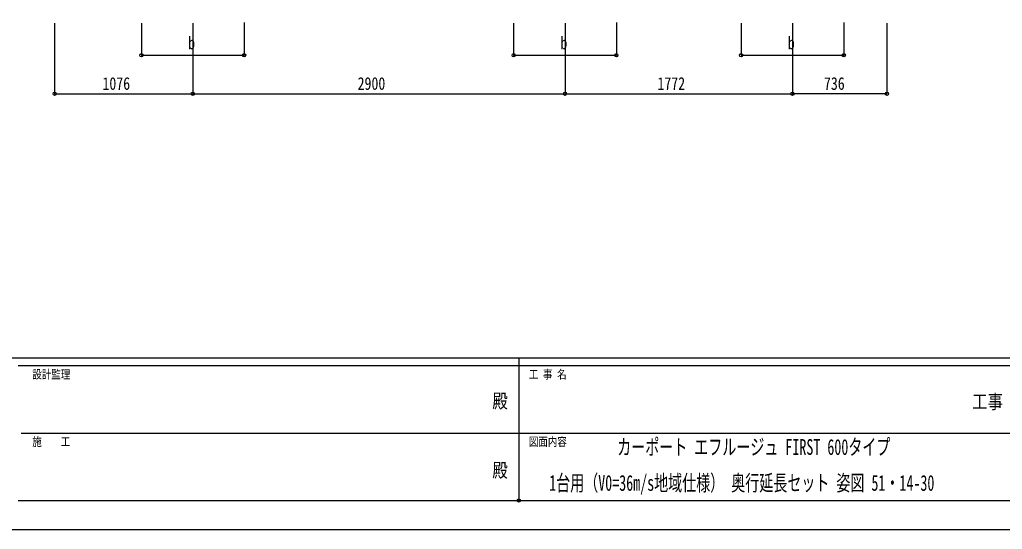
# Model space of a CAD drawing. Units: millimetres, scale not verified. Extents: x -12615 to 12615, y -8910 to 8910.
# Drawn here: x -3904 to 3752, y -8910 to -4937 of the extents above; entities that cross this region are included whole.
import ezdxf
from ezdxf.enums import TextEntityAlignment as Align

# ---------------------------------------------------------------- set-up
doc = ezdxf.new("R2010")
doc.units = ezdxf.units.MM
doc.header["$LTSCALE"] = 50
doc.header["$PDMODE"] = 32
doc.header["$PDSIZE"] = 25
for name, color, linetype in [('0-2_USER1', 3, 'Continuous'), ('0-6_YKK_D', 6, 'Continuous'), ('0-7_YKK_ZWAK', 7, 'Continuous')]:
    doc.layers.add(name, color=color, linetype=linetype)
doc.styles.add('ＭＳ ゴシック', font='')
doc.styles.get('ＭＳ ゴシック').set_extended_font_data('MS Gothic')

msp = doc.modelspace()

# ---------------------------------------------------------------- linework, layer by layer
at = {"layer": '0-6_YKK_D'}
for p, q in [((-3630.94, -4965), (-3630.94, -5516)), ((-2954.94, -4965.02), (-2954.94, -5216)), ((-2554.94, -4965), (-2554.94, -5516)), ((-2554.94, -4965), (-2554.94, -5516)), ((-2154.94, -4959.46), (-2154.94, -5216)), ((-54.94, -4965.02), (-54.94, -5216)), ((345.06, -4965), (345.06, -5516)), ((345.06, -4965), (345.06, -5516)), ((745.06, -4959.46), (745.06, -5216)), ((1717.06, -4965.02), (1717.06, -5216)), ((2117.06, -4965), (2117.06, -5516)), ((2117.06, -4965), (2117.06, -5516)), ((2517.06, -4959.46), (2517.06, -5216)), ((2853.06, -4965), (2853.06, -5516)), ((-2954.94, -5215), (-2154.94, -5215)), ((-54.94, -5215), (745.06, -5215)), ((1717.06, -5215), (2517.06, -5215)), ((-3630.94, -5515), (-2554.94, -5515)), ((-2554.94, -5515), (345.06, -5515)), ((345.06, -5515), (2117.06, -5515)), ((2853.06, -5515), (2117.06, -5515))]:
    msp.add_line(p, q, dxfattribs=at)
for centre in [(-2954.94, -5215), (-2154.94, -5215), (-54.94, -5215), (745.06, -5215), (1717.06, -5215), (2517.06, -5215), (-3630.94, -5515), (-2554.94, -5515), (-2554.94, -5515), (345.06, -5515), (345.06, -5515), (2117.06, -5515), (2117.06, -5515), (2853.06, -5515)]:
    msp.add_circle(centre, 12.75, dxfattribs=at)
at = {"layer": '0-7_YKK_ZWAK'}
for p, q in [((11685.06, -7575), (-11714.94, -7575)), ((-14.94, -7575), (-14.94, -8685)), ((-14.94, -7635), (-3914.94, -7635)), ((3885.06, -7635), (-14.94, -7635)), ((-3892.44, -8160), (-14.94, -8160)), ((-14.94, -8160), (3885.06, -8160)), ((-3914.94, -8685), (-14.94, -8685)), ((-14.94, -8685), (3885.06, -8685))]:
    msp.add_line(p, q, dxfattribs=at)
msp.add_lwpolyline([(-12615, -8910), (12615, -8910), (12615, 8910), (-12615, 8910)], close=True, dxfattribs=at)
msp.add_point((-14.94, -8685), dxfattribs=at)

# ---------------------------------------------------------------- texts
at = {"layer": '0-2_USER1', "style": 'ＭＳ ゴシック', "width": 0.65}
for s, p in [('カーポート エフルージュ FIRST 600タイプ', (751.7, -8366.5)), ('1台用（V0=36m/s地域仕様） 奥行延長セット 姿図 51・14-30', (221.71, -8646.5))]:
    msp.add_text(s, height=123.2, dxfattribs=at).set_placement(p, align=Align.BOTTOM_LEFT)
at = {"layer": '0-6_YKK_D', "style": 'ＭＳ ゴシック', "width": 0.8}
for s, p in [('b', (-2590.94, -5198)), ('b', (309.06, -5198)), ('b', (2081.06, -5198)), ('1076', (-3258.54, -5514)), ('2900', (-1270.54, -5514)), ('1772', (1065.46, -5514)), ('736', (2362.66, -5514))]:
    msp.add_text(s, height=98.97, dxfattribs=at).set_placement(p, align=Align.BOTTOM_LEFT)
at = {"layer": '0-7_YKK_ZWAK', "style": 'ＭＳ ゴシック', "width": 0.8}
for s, height, p in [('設計監理', 65.98, (-3804.94, -7755)), ('工 事 名', 65.98, (63.81, -7755)), ('殿', 110, (-221, -7997.5)), ('工事', 110, (3517, -8002.39)), ('施\u3000\u3000工', 65.98, (-3804.94, -8280)), ('図面内容', 65.98, (63.81, -8280)), ('殿', 110, (-221, -8537.5))]:
    msp.add_text(s, height=height, dxfattribs=at).set_placement(p, align=Align.BOTTOM_LEFT)

doc.saveas('drawing.dxf')
